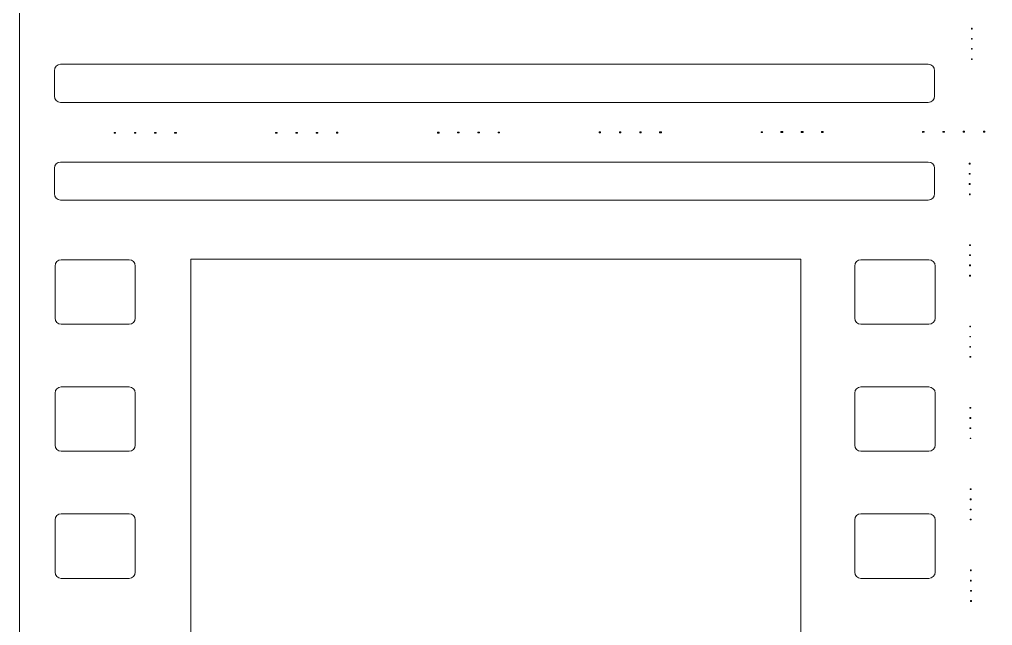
# Model space of a CAD drawing. Header units: centimetres. Extents: x -7.3 to 7.2, y -9.5 to 9.5.
# Drawn here: x -7.291 to -4.552, y -0.059 to 1.647 of the extents above; entities that cross this region are included whole.
import ezdxf

# ---------------------------------------------------------------- set-up
doc = ezdxf.new("R2010")
doc.units = ezdxf.units.CM
doc.header["$MEASUREMENT"] = 0
doc.layers.add('Layer 1', color=7, linetype='Continuous')

msp = doc.modelspace()

# ---------------------------------------------------------------- linework, layer by layer
at = {"layer": 'Layer 1', "lineweight": 9}
for points, knots in [([(-4.46691, 9.52087), (-4.46691, 9.52087), (-4.57605, 9.34393), (-4.57605, 9.34393), (-4.57605, 9.34393), (-4.57605, 9.34393), (-4.61905, 9.34393), (-4.61905, 9.34393), (-4.61905, 9.34393), (-4.61905, 9.34393), (-7.29051, 9.34393), (-7.29051, 9.34393), (-7.29051, 9.34393), (-7.29051, 9.34393), (-7.29051, -9.34393), (-7.29051, -9.34393), (-7.29051, -9.34393), (-7.29051, -9.34393), (-4.61905, -9.34393), (-4.61905, -9.34393), (-4.61905, -9.34393), (-4.61905, -9.34393), (-4.57605, -9.34393), (-4.57605, -9.34393), (-4.57605, -9.34393), (-4.57605, -9.34393), (-4.46691, -9.52004), (-4.46691, -9.52004), (-4.46691, -9.52004), (-4.46691, -9.52004), (-2.11956, -9.52004), (-2.11956, -9.52004), (-2.11956, -9.52004), (-2.11956, -9.52004), (-2.02778, -9.34393), (-2.02778, -9.34393), (-2.02778, -9.34393), (-2.02778, -9.34393), (-1.95172, -9.34393), (-1.95172, -9.34393), (-1.95172, -9.34393), (-1.95172, -9.34393), (-1.95172, -9.28026), (-1.95172, -9.28026), (-1.95172, -9.28026), (-1.95172, -9.28026), (-1.79214, -9.19675), (-1.79214, -9.19675), (-1.79214, -9.19675), (-1.79214, -9.19675), (-1.79214, -6.8494), (-1.79214, -6.8494), (-1.79214, -6.8494), (-1.79214, -6.8494), (-1.95172, -6.75101), (-1.95172, -6.75101), (-1.95172, -6.75101), (-1.95172, -6.75101), (-1.94841, -6.5997), (-1.94841, -6.5997), (-1.94841, -6.5997), (-1.94841, -6.5997), (-1.78883, -6.50131), (-1.78883, -6.50131), (-1.78883, -6.50131), (-1.78883, -6.50131), (-1.78883, -4.15396), (-1.78883, -4.15396), (-1.78883, -4.15396), (-1.78883, -4.15396), (-1.94841, -4.0721), (-1.94841, -4.0721), (-1.94841, -4.0721), (-1.94841, -4.0721), (-1.94841, -3.92989), (-1.94841, -3.92989), (-1.94841, -3.92989), (-1.94841, -3.92989), (-1.78883, -3.83232), (-1.78883, -3.83232), (-1.78883, -3.83232), (-1.78883, -3.83232), (-1.78883, -1.48497), (-1.78883, -1.48497), (-1.78883, -1.48497), (-1.78883, -1.48497), (-1.94841, -1.40229), (-1.94841, -1.40229), (-1.94841, -1.40229), (-1.94841, -1.40229), (-1.94841, -1.26008), (-1.94841, -1.26008), (-1.94841, -1.26008), (-1.94841, -1.26008), (-1.78883, -1.16169), (-1.78883, -1.16169), (-1.78883, -1.16169), (-1.78883, -1.16169), (-1.78883, 1.18484), (-1.78883, 1.18484), (-1.78883, 1.18484), (-1.78883, 1.18484), (-1.94841, 1.26752), (-1.94841, 1.26752), (-1.94841, 1.26752), (-1.94841, 1.26752), (-1.94841, 1.40891), (-1.94841, 1.40891), (-1.94841, 1.40891), (-1.94841, 1.40891), (-1.78883, 1.50647), (-1.78883, 1.50647), (-1.78883, 1.50647), (-1.78883, 1.50647), (-1.78883, 3.85382), (-1.78883, 3.85382), (-1.78883, 3.85382), (-1.78883, 3.85382), (-1.94841, 3.9365), (-1.94841, 3.9365), (-1.94841, 3.9365), (-1.94841, 3.9365), (-1.94841, 4.07872), (-1.94841, 4.07872), (-1.94841, 4.07872), (-1.94841, 4.07872), (-1.78883, 4.17711), (-1.78883, 4.17711), (-1.78883, 4.17711), (-1.78883, 4.17711), (-1.78883, 6.52363), (-1.78883, 6.52363), (-1.78883, 6.52363), (-1.78883, 6.52363), (-1.94841, 6.60632), (-1.94841, 6.60632), (-1.94841, 6.60632), (-1.94841, 6.60632), (-1.95172, 6.75184), (-1.95172, 6.75184), (-1.95172, 6.75184), (-1.95172, 6.75184), (-1.79214, 6.85023), (-1.79214, 6.85023), (-1.79214, 6.85023), (-1.79214, 6.85023), (-1.79214, 9.19758), (-1.79214, 9.19758), (-1.79214, 9.19758), (-1.79214, 9.19758), (-1.95172, 9.28026), (-1.95172, 9.28026), (-1.95172, 9.28026), (-1.95172, 9.28026), (-1.95172, 9.34393), (-1.95172, 9.34393), (-1.95172, 9.34393), (-1.95172, 9.34393), (-2.02778, 9.34393), (-2.02778, 9.34393), (-2.02778, 9.34393), (-2.02778, 9.34393), (-2.11956, 9.52087), (-2.11956, 9.52087), (-2.11956, 9.52087), (-2.11956, 9.52087), (-4.46691, 9.52087), (-4.46691, 9.52087)], [0, 0, 0, 0, 0.0232558, 0.0232558, 0.0232558, 0.0232558, 0.0465116, 0.0465116, 0.0465116, 0.0465116, 0.0697674, 0.0697674, 0.0697674, 0.0697674, 0.0930233, 0.0930233, 0.0930233, 0.0930233, 0.1162791, 0.1162791, 0.1162791, 0.1162791, 0.1395349, 0.1395349, 0.1395349, 0.1395349, 0.1627907, 0.1627907, 0.1627907, 0.1627907, 0.1860465, 0.1860465, 0.1860465, 0.1860465, 0.2093023, 0.2093023, 0.2093023, 0.2093023, 0.2325581, 0.2325581, 0.2325581, 0.2325581, 0.255814, 0.255814, 0.255814, 0.255814, 0.2790698, 0.2790698, 0.2790698, 0.2790698, 0.3023256, 0.3023256, 0.3023256, 0.3023256, 0.3255814, 0.3255814, 0.3255814, 0.3255814, 0.3488372, 0.3488372, 0.3488372, 0.3488372, 0.372093, 0.372093, 0.372093, 0.372093, 0.3953488, 0.3953488, 0.3953488, 0.3953488, 0.4186047, 0.4186047, 0.4186047, 0.4186047, 0.4418605, 0.4418605, 0.4418605, 0.4418605, 0.4651163, 0.4651163, 0.4651163, 0.4651163, 0.4883721, 0.4883721, 0.4883721, 0.4883721, 0.5116279, 0.5116279, 0.5116279, 0.5116279, 0.5348837, 0.5348837, 0.5348837, 0.5348837, 0.5581395, 0.5581395, 0.5581395, 0.5581395, 0.5813953, 0.5813953, 0.5813953, 0.5813953, 0.6046512, 0.6046512, 0.6046512, 0.6046512, 0.627907, 0.627907, 0.627907, 0.627907, 0.6511628, 0.6511628, 0.6511628, 0.6511628, 0.6744186, 0.6744186, 0.6744186, 0.6744186, 0.6976744, 0.6976744, 0.6976744, 0.6976744, 0.7209302, 0.7209302, 0.7209302, 0.7209302, 0.744186, 0.744186, 0.744186, 0.744186, 0.7674419, 0.7674419, 0.7674419, 0.7674419, 0.7906977, 0.7906977, 0.7906977, 0.7906977, 0.8139535, 0.8139535, 0.8139535, 0.8139535, 0.8372093, 0.8372093, 0.8372093, 0.8372093, 0.8604651, 0.8604651, 0.8604651, 0.8604651, 0.8837209, 0.8837209, 0.8837209, 0.8837209, 0.9069767, 0.9069767, 0.9069767, 0.9069767, 0.9302326, 0.9302326, 0.9302326, 0.9302326, 0.9534884, 0.9534884, 0.9534884, 0.9534884, 1, 1, 1, 1]), ([(-4.6116, 1.62223), (-4.6116, 1.62223), (-4.60912, 1.62223), (-4.60912, 1.62223), (-4.60912, 1.62223), (-4.60912, 1.62223), (-4.60912, 1.61975), (-4.60912, 1.61975), (-4.60912, 1.61975), (-4.60912, 1.61975), (-4.6116, 1.61975), (-4.6116, 1.61975), (-4.6116, 1.61975), (-4.6116, 1.61975), (-4.6116, 1.62223), (-4.6116, 1.62223)], [0, 0, 0, 0, 0.2, 0.2, 0.2, 0.2, 0.4, 0.4, 0.4, 0.4, 0.6, 0.6, 0.6, 0.6, 1, 1, 1, 1]), ([(-4.6116, 1.59329), (-4.6116, 1.59329), (-4.60912, 1.59329), (-4.60912, 1.59329), (-4.60912, 1.59329), (-4.60912, 1.59329), (-4.60912, 1.59163), (-4.60912, 1.59163), (-4.60912, 1.59163), (-4.60912, 1.59163), (-4.6116, 1.59163), (-4.6116, 1.59163), (-4.6116, 1.59163), (-4.6116, 1.59163), (-4.6116, 1.59329), (-4.6116, 1.59329)], [0, 0, 0, 0, 0.2, 0.2, 0.2, 0.2, 0.4, 0.4, 0.4, 0.4, 0.6, 0.6, 0.6, 0.6, 1, 1, 1, 1]), ([(-4.6116, 1.56518), (-4.6116, 1.56518), (-4.60912, 1.56518), (-4.60912, 1.56518), (-4.60912, 1.56518), (-4.60912, 1.56518), (-4.60912, 1.5627), (-4.60912, 1.5627), (-4.60912, 1.5627), (-4.60912, 1.5627), (-4.6116, 1.5627), (-4.6116, 1.5627), (-4.6116, 1.5627), (-4.6116, 1.5627), (-4.6116, 1.56518), (-4.6116, 1.56518)], [0, 0, 0, 0, 0.2, 0.2, 0.2, 0.2, 0.4, 0.4, 0.4, 0.4, 0.6, 0.6, 0.6, 0.6, 1, 1, 1, 1]), ([(-4.6116, 1.53624), (-4.6116, 1.53624), (-4.60912, 1.53624), (-4.60912, 1.53624), (-4.60912, 1.53624), (-4.60912, 1.53624), (-4.60912, 1.53376), (-4.60912, 1.53376), (-4.60912, 1.53376), (-4.60912, 1.53376), (-4.6116, 1.53376), (-4.6116, 1.53376), (-4.6116, 1.53376), (-4.6116, 1.53376), (-4.6116, 1.53624), (-4.6116, 1.53624)], [0, 0, 0, 0, 0.2, 0.2, 0.2, 0.2, 0.4, 0.4, 0.4, 0.4, 0.6, 0.6, 0.6, 0.6, 1, 1, 1, 1]), ([(-7.17476, 1.52053), (-7.17476, 1.52053), (-4.73315, 1.52053), (-4.73315, 1.52053), (-4.73315, 1.52053), (-4.7233, 1.52053), (-4.71496, 1.51219), (-4.71496, 1.50234), (-4.71496, 1.50234), (-4.71496, 1.50234), (-4.71496, 1.43123), (-4.71496, 1.43123), (-4.71496, 1.43123), (-4.71496, 1.42138), (-4.7233, 1.41304), (-4.73315, 1.41304), (-4.73315, 1.41304), (-4.73315, 1.41304), (-7.17476, 1.41304), (-7.17476, 1.41304), (-7.17476, 1.41304), (-7.18461, 1.41304), (-7.19212, 1.42138), (-7.19212, 1.43123), (-7.19212, 1.43123), (-7.19212, 1.43123), (-7.19212, 1.50234), (-7.19212, 1.50234), (-7.19212, 1.50234), (-7.19212, 1.51219), (-7.18461, 1.52053), (-7.17476, 1.52053)], [0, 0, 0, 0, 0.1111111, 0.1111111, 0.1111111, 0.1111111, 0.2222222, 0.2222222, 0.2222222, 0.2222222, 0.3333333, 0.3333333, 0.3333333, 0.3333333, 0.4444444, 0.4444444, 0.4444444, 0.4444444, 0.5555556, 0.5555556, 0.5555556, 0.5555556, 0.6666667, 0.6666667, 0.6666667, 0.6666667, 0.7777778, 0.7777778, 0.7777778, 0.7777778, 1, 1, 1, 1]), ([(-7.02427, 1.3287), (-7.02427, 1.3287), (-7.02014, 1.3287), (-7.02014, 1.3287), (-7.02014, 1.3287), (-7.02014, 1.3287), (-7.02014, 1.32622), (-7.02014, 1.32622), (-7.02014, 1.32622), (-7.02014, 1.32622), (-7.02427, 1.32622), (-7.02427, 1.32622), (-7.02427, 1.32622), (-7.02427, 1.32622), (-7.02427, 1.3287), (-7.02427, 1.3287)], [0, 0, 0, 0, 0.2, 0.2, 0.2, 0.2, 0.4, 0.4, 0.4, 0.4, 0.6, 0.6, 0.6, 0.6, 1, 1, 1, 1]), ([(-6.96722, 1.3287), (-6.96722, 1.3287), (-6.96309, 1.3287), (-6.96309, 1.3287), (-6.96309, 1.3287), (-6.96309, 1.3287), (-6.96309, 1.32622), (-6.96309, 1.32622), (-6.96309, 1.32622), (-6.96309, 1.32622), (-6.96722, 1.32622), (-6.96722, 1.32622), (-6.96722, 1.32622), (-6.96722, 1.32622), (-6.96722, 1.3287), (-6.96722, 1.3287)], [0, 0, 0, 0, 0.2, 0.2, 0.2, 0.2, 0.4, 0.4, 0.4, 0.4, 0.6, 0.6, 0.6, 0.6, 1, 1, 1, 1]), ([(-6.91017, 1.3287), (-6.91017, 1.3287), (-6.90604, 1.3287), (-6.90604, 1.3287), (-6.90604, 1.3287), (-6.90604, 1.3287), (-6.90604, 1.32622), (-6.90604, 1.32622), (-6.90604, 1.32622), (-6.90604, 1.32622), (-6.91017, 1.32622), (-6.91017, 1.32622), (-6.91017, 1.32622), (-6.91017, 1.32622), (-6.91017, 1.3287), (-6.91017, 1.3287)], [0, 0, 0, 0, 0.2, 0.2, 0.2, 0.2, 0.4, 0.4, 0.4, 0.4, 0.6, 0.6, 0.6, 0.6, 1, 1, 1, 1]), ([(-6.85395, 1.3287), (-6.85395, 1.3287), (-6.84899, 1.3287), (-6.84899, 1.3287), (-6.84899, 1.3287), (-6.84899, 1.3287), (-6.84899, 1.32622), (-6.84899, 1.32622), (-6.84899, 1.32622), (-6.84899, 1.32622), (-6.85395, 1.32622), (-6.85395, 1.32622), (-6.85395, 1.32622), (-6.85395, 1.32622), (-6.85395, 1.3287), (-6.85395, 1.3287)], [0, 0, 0, 0, 0.2, 0.2, 0.2, 0.2, 0.4, 0.4, 0.4, 0.4, 0.6, 0.6, 0.6, 0.6, 1, 1, 1, 1]), ([(-6.56952, 1.3287), (-6.56952, 1.3287), (-6.56539, 1.3287), (-6.56539, 1.3287), (-6.56539, 1.3287), (-6.56539, 1.3287), (-6.56539, 1.32705), (-6.56539, 1.32705), (-6.56539, 1.32705), (-6.56539, 1.32705), (-6.56952, 1.32705), (-6.56952, 1.32705), (-6.56952, 1.32705), (-6.56952, 1.32705), (-6.56952, 1.3287), (-6.56952, 1.3287)], [0, 0, 0, 0, 0.2, 0.2, 0.2, 0.2, 0.4, 0.4, 0.4, 0.4, 0.6, 0.6, 0.6, 0.6, 1, 1, 1, 1]), ([(-6.51247, 1.3287), (-6.51247, 1.3287), (-6.50834, 1.3287), (-6.50834, 1.3287), (-6.50834, 1.3287), (-6.50834, 1.3287), (-6.50834, 1.32705), (-6.50834, 1.32705), (-6.50834, 1.32705), (-6.50834, 1.32705), (-6.51247, 1.32705), (-6.51247, 1.32705), (-6.51247, 1.32705), (-6.51247, 1.32705), (-6.51247, 1.3287), (-6.51247, 1.3287)], [0, 0, 0, 0, 0.2, 0.2, 0.2, 0.2, 0.4, 0.4, 0.4, 0.4, 0.6, 0.6, 0.6, 0.6, 1, 1, 1, 1]), ([(-6.45542, 1.3287), (-6.45542, 1.3287), (-6.45129, 1.3287), (-6.45129, 1.3287), (-6.45129, 1.3287), (-6.45129, 1.3287), (-6.45129, 1.32705), (-6.45129, 1.32705), (-6.45129, 1.32705), (-6.45129, 1.32705), (-6.45542, 1.32705), (-6.45542, 1.32705), (-6.45542, 1.32705), (-6.45542, 1.32705), (-6.45542, 1.3287), (-6.45542, 1.3287)], [0, 0, 0, 0, 0.2, 0.2, 0.2, 0.2, 0.4, 0.4, 0.4, 0.4, 0.6, 0.6, 0.6, 0.6, 1, 1, 1, 1]), ([(-6.39837, 1.32953), (-6.39837, 1.32953), (-6.39424, 1.32953), (-6.39424, 1.32953), (-6.39424, 1.32953), (-6.39424, 1.32953), (-6.39424, 1.32705), (-6.39424, 1.32705), (-6.39424, 1.32705), (-6.39424, 1.32705), (-6.39837, 1.32705), (-6.39837, 1.32705), (-6.39837, 1.32705), (-6.39837, 1.32705), (-6.39837, 1.32953), (-6.39837, 1.32953)], [0, 0, 0, 0, 0.2, 0.2, 0.2, 0.2, 0.4, 0.4, 0.4, 0.4, 0.6, 0.6, 0.6, 0.6, 1, 1, 1, 1]), ([(-6.11394, 1.32953), (-6.11394, 1.32953), (-6.10981, 1.32953), (-6.10981, 1.32953), (-6.10981, 1.32953), (-6.10981, 1.32953), (-6.10981, 1.32705), (-6.10981, 1.32705), (-6.10981, 1.32705), (-6.10981, 1.32705), (-6.11394, 1.32705), (-6.11394, 1.32705), (-6.11394, 1.32705), (-6.11394, 1.32705), (-6.11394, 1.32953), (-6.11394, 1.32953)], [0, 0, 0, 0, 0.2, 0.2, 0.2, 0.2, 0.4, 0.4, 0.4, 0.4, 0.6, 0.6, 0.6, 0.6, 1, 1, 1, 1]), ([(-6.05772, 1.32953), (-6.05772, 1.32953), (-6.05276, 1.32953), (-6.05276, 1.32953), (-6.05276, 1.32953), (-6.05276, 1.32953), (-6.05276, 1.32788), (-6.05276, 1.32788), (-6.05276, 1.32788), (-6.05276, 1.32788), (-6.05772, 1.32788), (-6.05772, 1.32788), (-6.05772, 1.32788), (-6.05772, 1.32788), (-6.05772, 1.32953), (-6.05772, 1.32953)], [0, 0, 0, 0, 0.2, 0.2, 0.2, 0.2, 0.4, 0.4, 0.4, 0.4, 0.6, 0.6, 0.6, 0.6, 1, 1, 1, 1]), ([(-6.00067, 1.32953), (-6.00067, 1.32953), (-5.99571, 1.32953), (-5.99571, 1.32953), (-5.99571, 1.32953), (-5.99571, 1.32953), (-5.99571, 1.32788), (-5.99571, 1.32788), (-5.99571, 1.32788), (-5.99571, 1.32788), (-6.00067, 1.32788), (-6.00067, 1.32788), (-6.00067, 1.32788), (-6.00067, 1.32788), (-6.00067, 1.32953), (-6.00067, 1.32953)], [0, 0, 0, 0, 0.2, 0.2, 0.2, 0.2, 0.4, 0.4, 0.4, 0.4, 0.6, 0.6, 0.6, 0.6, 1, 1, 1, 1]), ([(-5.94362, 1.32953), (-5.94362, 1.32953), (-5.93948, 1.32953), (-5.93948, 1.32953), (-5.93948, 1.32953), (-5.93948, 1.32953), (-5.93948, 1.32788), (-5.93948, 1.32788), (-5.93948, 1.32788), (-5.93948, 1.32788), (-5.94362, 1.32788), (-5.94362, 1.32788), (-5.94362, 1.32788), (-5.94362, 1.32788), (-5.94362, 1.32953), (-5.94362, 1.32953)], [0, 0, 0, 0, 0.2, 0.2, 0.2, 0.2, 0.4, 0.4, 0.4, 0.4, 0.6, 0.6, 0.6, 0.6, 1, 1, 1, 1]), ([(-5.65919, 1.33036), (-5.65919, 1.33036), (-5.65506, 1.33036), (-5.65506, 1.33036), (-5.65506, 1.33036), (-5.65506, 1.33036), (-5.65506, 1.32788), (-5.65506, 1.32788), (-5.65506, 1.32788), (-5.65506, 1.32788), (-5.65919, 1.32788), (-5.65919, 1.32788), (-5.65919, 1.32788), (-5.65919, 1.32788), (-5.65919, 1.33036), (-5.65919, 1.33036)], [0, 0, 0, 0, 0.2, 0.2, 0.2, 0.2, 0.4, 0.4, 0.4, 0.4, 0.6, 0.6, 0.6, 0.6, 1, 1, 1, 1]), ([(-5.60214, 1.33036), (-5.60214, 1.33036), (-5.598, 1.33036), (-5.598, 1.33036), (-5.598, 1.33036), (-5.598, 1.33036), (-5.598, 1.32788), (-5.598, 1.32788), (-5.598, 1.32788), (-5.598, 1.32788), (-5.60214, 1.32788), (-5.60214, 1.32788), (-5.60214, 1.32788), (-5.60214, 1.32788), (-5.60214, 1.33036), (-5.60214, 1.33036)], [0, 0, 0, 0, 0.2, 0.2, 0.2, 0.2, 0.4, 0.4, 0.4, 0.4, 0.6, 0.6, 0.6, 0.6, 1, 1, 1, 1]), ([(-5.54509, 1.33036), (-5.54509, 1.33036), (-5.54095, 1.33036), (-5.54095, 1.33036), (-5.54095, 1.33036), (-5.54095, 1.33036), (-5.54095, 1.32788), (-5.54095, 1.32788), (-5.54095, 1.32788), (-5.54095, 1.32788), (-5.54509, 1.32788), (-5.54509, 1.32788), (-5.54509, 1.32788), (-5.54509, 1.32788), (-5.54509, 1.33036), (-5.54509, 1.33036)], [0, 0, 0, 0, 0.2, 0.2, 0.2, 0.2, 0.4, 0.4, 0.4, 0.4, 0.6, 0.6, 0.6, 0.6, 1, 1, 1, 1]), ([(-5.48886, 1.33036), (-5.48886, 1.33036), (-5.4839, 1.33036), (-5.4839, 1.33036), (-5.4839, 1.33036), (-5.4839, 1.33036), (-5.4839, 1.32788), (-5.4839, 1.32788), (-5.4839, 1.32788), (-5.4839, 1.32788), (-5.48886, 1.32788), (-5.48886, 1.32788), (-5.48886, 1.32788), (-5.48886, 1.32788), (-5.48886, 1.33036), (-5.48886, 1.33036)], [0, 0, 0, 0, 0.2, 0.2, 0.2, 0.2, 0.4, 0.4, 0.4, 0.4, 0.6, 0.6, 0.6, 0.6, 1, 1, 1, 1]), ([(-5.20361, 1.33036), (-5.20361, 1.33036), (-5.19948, 1.33036), (-5.19948, 1.33036), (-5.19948, 1.33036), (-5.19948, 1.33036), (-5.19948, 1.3287), (-5.19948, 1.3287), (-5.19948, 1.3287), (-5.19948, 1.3287), (-5.20361, 1.3287), (-5.20361, 1.3287), (-5.20361, 1.3287), (-5.20361, 1.3287), (-5.20361, 1.33036), (-5.20361, 1.33036)], [0, 0, 0, 0, 0.2, 0.2, 0.2, 0.2, 0.4, 0.4, 0.4, 0.4, 0.6, 0.6, 0.6, 0.6, 1, 1, 1, 1]), ([(-5.14739, 1.33118), (-5.14739, 1.33118), (-5.14243, 1.33118), (-5.14243, 1.33118), (-5.14243, 1.33118), (-5.14243, 1.33118), (-5.14243, 1.3287), (-5.14243, 1.3287), (-5.14243, 1.3287), (-5.14243, 1.3287), (-5.14739, 1.3287), (-5.14739, 1.3287), (-5.14739, 1.3287), (-5.14739, 1.3287), (-5.14739, 1.33118), (-5.14739, 1.33118)], [0, 0, 0, 0, 0.2, 0.2, 0.2, 0.2, 0.4, 0.4, 0.4, 0.4, 0.6, 0.6, 0.6, 0.6, 1, 1, 1, 1]), ([(-5.09034, 1.33118), (-5.09034, 1.33118), (-5.08537, 1.33118), (-5.08537, 1.33118), (-5.08537, 1.33118), (-5.08537, 1.33118), (-5.08537, 1.3287), (-5.08537, 1.3287), (-5.08537, 1.3287), (-5.08537, 1.3287), (-5.09034, 1.3287), (-5.09034, 1.3287), (-5.09034, 1.3287), (-5.09034, 1.3287), (-5.09034, 1.33118), (-5.09034, 1.33118)], [0, 0, 0, 0, 0.2, 0.2, 0.2, 0.2, 0.4, 0.4, 0.4, 0.4, 0.6, 0.6, 0.6, 0.6, 1, 1, 1, 1]), ([(-5.03328, 1.33118), (-5.03328, 1.33118), (-5.02915, 1.33118), (-5.02915, 1.33118), (-5.02915, 1.33118), (-5.02915, 1.33118), (-5.02915, 1.3287), (-5.02915, 1.3287), (-5.02915, 1.3287), (-5.02915, 1.3287), (-5.03328, 1.3287), (-5.03328, 1.3287), (-5.03328, 1.3287), (-5.03328, 1.3287), (-5.03328, 1.33118), (-5.03328, 1.33118)], [0, 0, 0, 0, 0.2, 0.2, 0.2, 0.2, 0.4, 0.4, 0.4, 0.4, 0.6, 0.6, 0.6, 0.6, 1, 1, 1, 1]), ([(-4.74886, 1.33118), (-4.74886, 1.33118), (-4.74472, 1.33118), (-4.74472, 1.33118), (-4.74472, 1.33118), (-4.74472, 1.33118), (-4.74472, 1.32953), (-4.74472, 1.32953), (-4.74472, 1.32953), (-4.74472, 1.32953), (-4.74886, 1.3287), (-4.74886, 1.3287), (-4.74886, 1.3287), (-4.74886, 1.3287), (-4.74886, 1.33118), (-4.74886, 1.33118)], [0, 0, 0, 0, 0.2, 0.2, 0.2, 0.2, 0.4, 0.4, 0.4, 0.4, 0.6, 0.6, 0.6, 0.6, 1, 1, 1, 1]), ([(-4.69181, 1.33118), (-4.69181, 1.33118), (-4.68767, 1.33118), (-4.68767, 1.33118), (-4.68767, 1.33118), (-4.68767, 1.33118), (-4.68767, 1.32953), (-4.68767, 1.32953), (-4.68767, 1.32953), (-4.68767, 1.32953), (-4.69181, 1.32953), (-4.69181, 1.32953), (-4.69181, 1.32953), (-4.69181, 1.32953), (-4.69181, 1.33118), (-4.69181, 1.33118)], [0, 0, 0, 0, 0.2, 0.2, 0.2, 0.2, 0.4, 0.4, 0.4, 0.4, 0.6, 0.6, 0.6, 0.6, 1, 1, 1, 1]), ([(-4.63476, 1.33201), (-4.63476, 1.33201), (-4.63062, 1.33201), (-4.63062, 1.33201), (-4.63062, 1.33201), (-4.63062, 1.33201), (-4.63062, 1.32953), (-4.63062, 1.32953), (-4.63062, 1.32953), (-4.63062, 1.32953), (-4.63476, 1.32953), (-4.63476, 1.32953), (-4.63476, 1.32953), (-4.63476, 1.32953), (-4.63476, 1.33201), (-4.63476, 1.33201)], [0, 0, 0, 0, 0.2, 0.2, 0.2, 0.2, 0.4, 0.4, 0.4, 0.4, 0.6, 0.6, 0.6, 0.6, 1, 1, 1, 1]), ([(-4.57771, 1.33201), (-4.57771, 1.33201), (-4.57357, 1.33201), (-4.57357, 1.33201), (-4.57357, 1.33201), (-4.57357, 1.33201), (-4.57357, 1.32953), (-4.57357, 1.32953), (-4.57357, 1.32953), (-4.57357, 1.32953), (-4.57771, 1.32953), (-4.57771, 1.32953), (-4.57771, 1.32953), (-4.57771, 1.32953), (-4.57771, 1.33201), (-4.57771, 1.33201)], [0, 0, 0, 0, 0.2, 0.2, 0.2, 0.2, 0.4, 0.4, 0.4, 0.4, 0.6, 0.6, 0.6, 0.6, 1, 1, 1, 1]), ([(-7.17476, 1.2452), (-7.17476, 1.2452), (-4.73315, 1.2452), (-4.73315, 1.2452), (-4.73315, 1.2452), (-4.7233, 1.2452), (-4.71496, 1.23768), (-4.71496, 1.22783), (-4.71496, 1.22783), (-4.71496, 1.22783), (-4.71496, 1.15673), (-4.71496, 1.15673), (-4.71496, 1.15673), (-4.71496, 1.14687), (-4.7233, 1.13854), (-4.73315, 1.13854), (-4.73315, 1.13854), (-4.73315, 1.13854), (-7.17476, 1.13854), (-7.17476, 1.13854), (-7.17476, 1.13854), (-7.18461, 1.13854), (-7.19212, 1.14687), (-7.19212, 1.15673), (-7.19212, 1.15673), (-7.19212, 1.15673), (-7.19212, 1.22783), (-7.19212, 1.22783), (-7.19212, 1.22783), (-7.19212, 1.23768), (-7.18461, 1.2452), (-7.17476, 1.2452)], [0, 0, 0, 0, 0.1111111, 0.1111111, 0.1111111, 0.1111111, 0.2222222, 0.2222222, 0.2222222, 0.2222222, 0.3333333, 0.3333333, 0.3333333, 0.3333333, 0.4444444, 0.4444444, 0.4444444, 0.4444444, 0.5555556, 0.5555556, 0.5555556, 0.5555556, 0.6666667, 0.6666667, 0.6666667, 0.6666667, 0.7777778, 0.7777778, 0.7777778, 0.7777778, 1, 1, 1, 1]), ([(-4.61739, 1.24189), (-4.61739, 1.24189), (-4.61491, 1.24189), (-4.61491, 1.24189), (-4.61491, 1.24189), (-4.61491, 1.24189), (-4.61491, 1.23941), (-4.61491, 1.23941), (-4.61491, 1.23941), (-4.61491, 1.23941), (-4.61739, 1.23941), (-4.61739, 1.23941), (-4.61739, 1.23941), (-4.61739, 1.23941), (-4.61739, 1.24189), (-4.61739, 1.24189)], [0, 0, 0, 0, 0.2, 0.2, 0.2, 0.2, 0.4, 0.4, 0.4, 0.4, 0.6, 0.6, 0.6, 0.6, 1, 1, 1, 1]), ([(-4.61739, 1.21295), (-4.61739, 1.21295), (-4.61491, 1.21295), (-4.61491, 1.21295), (-4.61491, 1.21295), (-4.61491, 1.21295), (-4.61491, 1.2113), (-4.61491, 1.2113), (-4.61491, 1.2113), (-4.61491, 1.2113), (-4.61739, 1.2113), (-4.61739, 1.2113), (-4.61739, 1.2113), (-4.61739, 1.2113), (-4.61739, 1.21295), (-4.61739, 1.21295)], [0, 0, 0, 0, 0.2, 0.2, 0.2, 0.2, 0.4, 0.4, 0.4, 0.4, 0.6, 0.6, 0.6, 0.6, 1, 1, 1, 1]), ([(-4.61739, 1.18484), (-4.61739, 1.18484), (-4.61491, 1.18484), (-4.61491, 1.18484), (-4.61491, 1.18484), (-4.61491, 1.18484), (-4.61491, 1.18236), (-4.61491, 1.18236), (-4.61491, 1.18236), (-4.61491, 1.18236), (-4.61739, 1.18236), (-4.61739, 1.18236), (-4.61739, 1.18236), (-4.61739, 1.18236), (-4.61739, 1.18484), (-4.61739, 1.18484)], [0, 0, 0, 0, 0.2, 0.2, 0.2, 0.2, 0.4, 0.4, 0.4, 0.4, 0.6, 0.6, 0.6, 0.6, 1, 1, 1, 1]), ([(-4.61657, 1.1559), (-4.61657, 1.1559), (-4.61491, 1.1559), (-4.61491, 1.1559), (-4.61491, 1.1559), (-4.61491, 1.1559), (-4.61491, 1.15342), (-4.61491, 1.15342), (-4.61491, 1.15342), (-4.61491, 1.15342), (-4.61657, 1.15342), (-4.61657, 1.15342), (-4.61657, 1.15342), (-4.61657, 1.15342), (-4.61657, 1.1559), (-4.61657, 1.1559)], [0, 0, 0, 0, 0.2, 0.2, 0.2, 0.2, 0.4, 0.4, 0.4, 0.4, 0.6, 0.6, 0.6, 0.6, 1, 1, 1, 1]), ([(-4.61657, 1.01286), (-4.61657, 1.01286), (-4.61409, 1.01286), (-4.61409, 1.01286), (-4.61409, 1.01286), (-4.61409, 1.01286), (-4.61409, 1.01038), (-4.61409, 1.01038), (-4.61409, 1.01038), (-4.61409, 1.01038), (-4.61657, 1.01038), (-4.61657, 1.01038), (-4.61657, 1.01038), (-4.61657, 1.01038), (-4.61657, 1.01286), (-4.61657, 1.01286)], [0, 0, 0, 0, 0.2, 0.2, 0.2, 0.2, 0.4, 0.4, 0.4, 0.4, 0.6, 0.6, 0.6, 0.6, 1, 1, 1, 1]), ([(-7.1731, 0.97069), (-7.1731, 0.97069), (-6.98211, 0.97069), (-6.98211, 0.97069), (-6.98211, 0.97069), (-6.97225, 0.97069), (-6.96474, 0.96235), (-6.96474, 0.9525), (-6.96474, 0.9525), (-6.96474, 0.9525), (-6.96474, 0.80615), (-6.96474, 0.80615), (-6.96474, 0.80615), (-6.96474, 0.7963), (-6.97225, 0.78879), (-6.98211, 0.78879), (-6.98211, 0.78879), (-6.98211, 0.78879), (-7.1731, 0.78879), (-7.1731, 0.78879), (-7.1731, 0.78879), (-7.18295, 0.78879), (-7.19047, 0.7963), (-7.19047, 0.80615), (-7.19047, 0.80615), (-7.19047, 0.80615), (-7.19047, 0.9525), (-7.19047, 0.9525), (-7.19047, 0.9525), (-7.19047, 0.96235), (-7.18295, 0.97069), (-7.1731, 0.97069)], [0, 0, 0, 0, 0.1111111, 0.1111111, 0.1111111, 0.1111111, 0.2222222, 0.2222222, 0.2222222, 0.2222222, 0.3333333, 0.3333333, 0.3333333, 0.3333333, 0.4444444, 0.4444444, 0.4444444, 0.4444444, 0.5555556, 0.5555556, 0.5555556, 0.5555556, 0.6666667, 0.6666667, 0.6666667, 0.6666667, 0.7777778, 0.7777778, 0.7777778, 0.7777778, 1, 1, 1, 1]), ([(-6.80847, 0.97234), (-6.80847, 0.97234), (-5.09116, 0.97234), (-5.09116, 0.97234), (-5.09116, 0.97234), (-5.09116, 0.97234), (-5.09116, -0.99715), (-5.09116, -0.99715), (-5.09116, -0.99715), (-5.09116, -0.99715), (-6.80847, -0.99715), (-6.80847, -0.99715), (-6.80847, -0.99715), (-6.80847, -0.99715), (-6.80847, 0.97234), (-6.80847, 0.97234)], [0, 0, 0, 0, 0.2, 0.2, 0.2, 0.2, 0.4, 0.4, 0.4, 0.4, 0.6, 0.6, 0.6, 0.6, 1, 1, 1, 1]), ([(-4.92249, 0.97069), (-4.92249, 0.97069), (-4.73149, 0.97069), (-4.73149, 0.97069), (-4.73149, 0.97069), (-4.72164, 0.97069), (-4.7133, 0.96235), (-4.7133, 0.9525), (-4.7133, 0.9525), (-4.7133, 0.9525), (-4.7133, 0.80615), (-4.7133, 0.80615), (-4.7133, 0.80615), (-4.7133, 0.7963), (-4.72164, 0.78879), (-4.73149, 0.78879), (-4.73149, 0.78879), (-4.73149, 0.78879), (-4.92249, 0.78879), (-4.92249, 0.78879), (-4.92249, 0.78879), (-4.93234, 0.78879), (-4.93985, 0.7963), (-4.93985, 0.80615), (-4.93985, 0.80615), (-4.93985, 0.80615), (-4.93985, 0.9525), (-4.93985, 0.9525), (-4.93985, 0.9525), (-4.93985, 0.96235), (-4.93234, 0.97069), (-4.92249, 0.97069)], [0, 0, 0, 0, 0.1111111, 0.1111111, 0.1111111, 0.1111111, 0.2222222, 0.2222222, 0.2222222, 0.2222222, 0.3333333, 0.3333333, 0.3333333, 0.3333333, 0.4444444, 0.4444444, 0.4444444, 0.4444444, 0.5555556, 0.5555556, 0.5555556, 0.5555556, 0.6666667, 0.6666667, 0.6666667, 0.6666667, 0.7777778, 0.7777778, 0.7777778, 0.7777778, 1, 1, 1, 1]), ([(-4.61657, 0.98392), (-4.61657, 0.98392), (-4.61409, 0.98392), (-4.61409, 0.98392), (-4.61409, 0.98392), (-4.61409, 0.98392), (-4.61409, 0.98227), (-4.61409, 0.98227), (-4.61409, 0.98227), (-4.61409, 0.98227), (-4.61657, 0.98227), (-4.61657, 0.98227), (-4.61657, 0.98227), (-4.61657, 0.98227), (-4.61657, 0.98392), (-4.61657, 0.98392)], [0, 0, 0, 0, 0.2, 0.2, 0.2, 0.2, 0.4, 0.4, 0.4, 0.4, 0.6, 0.6, 0.6, 0.6, 1, 1, 1, 1]), ([(-4.61657, 0.95581), (-4.61657, 0.95581), (-4.61409, 0.95581), (-4.61409, 0.95581), (-4.61409, 0.95581), (-4.61409, 0.95581), (-4.61409, 0.95333), (-4.61409, 0.95333), (-4.61409, 0.95333), (-4.61409, 0.95333), (-4.61657, 0.95333), (-4.61657, 0.95333), (-4.61657, 0.95333), (-4.61657, 0.95333), (-4.61657, 0.95581), (-4.61657, 0.95581)], [0, 0, 0, 0, 0.2, 0.2, 0.2, 0.2, 0.4, 0.4, 0.4, 0.4, 0.6, 0.6, 0.6, 0.6, 1, 1, 1, 1]), ([(-4.61657, 0.92687), (-4.61657, 0.92687), (-4.61409, 0.92687), (-4.61409, 0.92687), (-4.61409, 0.92687), (-4.61409, 0.92687), (-4.61409, 0.92439), (-4.61409, 0.92439), (-4.61409, 0.92439), (-4.61409, 0.92439), (-4.61657, 0.92439), (-4.61657, 0.92439), (-4.61657, 0.92439), (-4.61657, 0.92439), (-4.61657, 0.92687), (-4.61657, 0.92687)], [0, 0, 0, 0, 0.2, 0.2, 0.2, 0.2, 0.4, 0.4, 0.4, 0.4, 0.6, 0.6, 0.6, 0.6, 1, 1, 1, 1]), ([(-4.61574, 0.78383), (-4.61574, 0.78383), (-4.61409, 0.78383), (-4.61409, 0.78383), (-4.61409, 0.78383), (-4.61409, 0.78383), (-4.61409, 0.78135), (-4.61409, 0.78135), (-4.61409, 0.78135), (-4.61409, 0.78135), (-4.61574, 0.78135), (-4.61574, 0.78135), (-4.61574, 0.78135), (-4.61574, 0.78135), (-4.61574, 0.78383), (-4.61574, 0.78383)], [0, 0, 0, 0, 0.2, 0.2, 0.2, 0.2, 0.4, 0.4, 0.4, 0.4, 0.6, 0.6, 0.6, 0.6, 1, 1, 1, 1]), ([(-4.61574, 0.75489), (-4.61574, 0.75489), (-4.61409, 0.75489), (-4.61409, 0.75489), (-4.61409, 0.75489), (-4.61409, 0.75489), (-4.61409, 0.75324), (-4.61409, 0.75324), (-4.61409, 0.75324), (-4.61409, 0.75324), (-4.61574, 0.75324), (-4.61574, 0.75324), (-4.61574, 0.75324), (-4.61574, 0.75324), (-4.61574, 0.75489), (-4.61574, 0.75489)], [0, 0, 0, 0, 0.2, 0.2, 0.2, 0.2, 0.4, 0.4, 0.4, 0.4, 0.6, 0.6, 0.6, 0.6, 1, 1, 1, 1]), ([(-4.61574, 0.72678), (-4.61574, 0.72678), (-4.61409, 0.72678), (-4.61409, 0.72678), (-4.61409, 0.72678), (-4.61409, 0.72678), (-4.61409, 0.7243), (-4.61409, 0.7243), (-4.61409, 0.7243), (-4.61409, 0.7243), (-4.61574, 0.7243), (-4.61574, 0.7243), (-4.61574, 0.7243), (-4.61574, 0.7243), (-4.61574, 0.72678), (-4.61574, 0.72678)], [0, 0, 0, 0, 0.2, 0.2, 0.2, 0.2, 0.4, 0.4, 0.4, 0.4, 0.6, 0.6, 0.6, 0.6, 1, 1, 1, 1]), ([(-4.61574, 0.69784), (-4.61574, 0.69784), (-4.61326, 0.69784), (-4.61326, 0.69784), (-4.61326, 0.69784), (-4.61326, 0.69784), (-4.61326, 0.69618), (-4.61326, 0.69618), (-4.61326, 0.69618), (-4.61326, 0.69618), (-4.61574, 0.69618), (-4.61574, 0.69618), (-4.61574, 0.69618), (-4.61574, 0.69618), (-4.61574, 0.69784), (-4.61574, 0.69784)], [0, 0, 0, 0, 0.2, 0.2, 0.2, 0.2, 0.4, 0.4, 0.4, 0.4, 0.6, 0.6, 0.6, 0.6, 1, 1, 1, 1]), ([(-7.1731, 0.61268), (-7.1731, 0.61268), (-6.98211, 0.61268), (-6.98211, 0.61268), (-6.98211, 0.61268), (-6.97225, 0.61268), (-6.96474, 0.60516), (-6.96474, 0.59531), (-6.96474, 0.59531), (-6.96474, 0.59531), (-6.96474, 0.44896), (-6.96474, 0.44896), (-6.96474, 0.44896), (-6.96474, 0.43911), (-6.97225, 0.4316), (-6.98211, 0.4316), (-6.98211, 0.4316), (-6.98211, 0.4316), (-7.1731, 0.4316), (-7.1731, 0.4316), (-7.1731, 0.4316), (-7.18295, 0.4316), (-7.19047, 0.43911), (-7.19047, 0.44896), (-7.19047, 0.44896), (-7.19047, 0.44896), (-7.19047, 0.59531), (-7.19047, 0.59531), (-7.19047, 0.59531), (-7.19047, 0.60516), (-7.18295, 0.61268), (-7.1731, 0.61268)], [0, 0, 0, 0, 0.1111111, 0.1111111, 0.1111111, 0.1111111, 0.2222222, 0.2222222, 0.2222222, 0.2222222, 0.3333333, 0.3333333, 0.3333333, 0.3333333, 0.4444444, 0.4444444, 0.4444444, 0.4444444, 0.5555556, 0.5555556, 0.5555556, 0.5555556, 0.6666667, 0.6666667, 0.6666667, 0.6666667, 0.7777778, 0.7777778, 0.7777778, 0.7777778, 1, 1, 1, 1]), ([(-4.92249, 0.61268), (-4.92249, 0.61268), (-4.73149, 0.61268), (-4.73149, 0.61268), (-4.73149, 0.61268), (-4.72164, 0.61268), (-4.7133, 0.60516), (-4.7133, 0.59531), (-4.7133, 0.59531), (-4.7133, 0.59531), (-4.7133, 0.44896), (-4.7133, 0.44896), (-4.7133, 0.44896), (-4.7133, 0.43911), (-4.72164, 0.4316), (-4.73149, 0.4316), (-4.73149, 0.4316), (-4.73149, 0.4316), (-4.92249, 0.4316), (-4.92249, 0.4316), (-4.92249, 0.4316), (-4.93234, 0.4316), (-4.93985, 0.43911), (-4.93985, 0.44896), (-4.93985, 0.44896), (-4.93985, 0.44896), (-4.93985, 0.59531), (-4.93985, 0.59531), (-4.93985, 0.59531), (-4.93985, 0.60516), (-4.93234, 0.61268), (-4.92249, 0.61268)], [0, 0, 0, 0, 0.1111111, 0.1111111, 0.1111111, 0.1111111, 0.2222222, 0.2222222, 0.2222222, 0.2222222, 0.3333333, 0.3333333, 0.3333333, 0.3333333, 0.4444444, 0.4444444, 0.4444444, 0.4444444, 0.5555556, 0.5555556, 0.5555556, 0.5555556, 0.6666667, 0.6666667, 0.6666667, 0.6666667, 0.7777778, 0.7777778, 0.7777778, 0.7777778, 1, 1, 1, 1]), ([(-4.61574, 0.5548), (-4.61574, 0.5548), (-4.61326, 0.5548), (-4.61326, 0.5548), (-4.61326, 0.5548), (-4.61326, 0.5548), (-4.61326, 0.55314), (-4.61326, 0.55314), (-4.61326, 0.55314), (-4.61326, 0.55314), (-4.61574, 0.55314), (-4.61574, 0.55314), (-4.61574, 0.55314), (-4.61574, 0.55314), (-4.61574, 0.5548), (-4.61574, 0.5548)], [0, 0, 0, 0, 0.2, 0.2, 0.2, 0.2, 0.4, 0.4, 0.4, 0.4, 0.6, 0.6, 0.6, 0.6, 1, 1, 1, 1]), ([(-4.61574, 0.52669), (-4.61574, 0.52669), (-4.61326, 0.52669), (-4.61326, 0.52669), (-4.61326, 0.52669), (-4.61326, 0.52669), (-4.61326, 0.52421), (-4.61326, 0.52421), (-4.61326, 0.52421), (-4.61326, 0.52421), (-4.61574, 0.52421), (-4.61574, 0.52421), (-4.61574, 0.52421), (-4.61574, 0.52421), (-4.61574, 0.52669), (-4.61574, 0.52669)], [0, 0, 0, 0, 0.2, 0.2, 0.2, 0.2, 0.4, 0.4, 0.4, 0.4, 0.6, 0.6, 0.6, 0.6, 1, 1, 1, 1]), ([(-4.61574, 0.49775), (-4.61574, 0.49775), (-4.61326, 0.49775), (-4.61326, 0.49775), (-4.61326, 0.49775), (-4.61326, 0.49775), (-4.61326, 0.49527), (-4.61326, 0.49527), (-4.61326, 0.49527), (-4.61326, 0.49527), (-4.61574, 0.49527), (-4.61574, 0.49527), (-4.61574, 0.49527), (-4.61574, 0.49527), (-4.61574, 0.49775), (-4.61574, 0.49775)], [0, 0, 0, 0, 0.2, 0.2, 0.2, 0.2, 0.4, 0.4, 0.4, 0.4, 0.6, 0.6, 0.6, 0.6, 1, 1, 1, 1]), ([(-4.61491, 0.46881), (-4.61491, 0.46881), (-4.61326, 0.46881), (-4.61326, 0.46881), (-4.61326, 0.46881), (-4.61326, 0.46881), (-4.61326, 0.46715), (-4.61326, 0.46715), (-4.61326, 0.46715), (-4.61326, 0.46715), (-4.61491, 0.46715), (-4.61491, 0.46715), (-4.61491, 0.46715), (-4.61491, 0.46715), (-4.61491, 0.46881), (-4.61491, 0.46881)], [0, 0, 0, 0, 0.2, 0.2, 0.2, 0.2, 0.4, 0.4, 0.4, 0.4, 0.6, 0.6, 0.6, 0.6, 1, 1, 1, 1]), ([(-4.61491, 0.32577), (-4.61491, 0.32577), (-4.61243, 0.32577), (-4.61243, 0.32577), (-4.61243, 0.32577), (-4.61243, 0.32577), (-4.61243, 0.32411), (-4.61243, 0.32411), (-4.61243, 0.32411), (-4.61243, 0.32411), (-4.61491, 0.32411), (-4.61491, 0.32411), (-4.61491, 0.32411), (-4.61491, 0.32411), (-4.61491, 0.32577), (-4.61491, 0.32577)], [0, 0, 0, 0, 0.2, 0.2, 0.2, 0.2, 0.4, 0.4, 0.4, 0.4, 0.6, 0.6, 0.6, 0.6, 1, 1, 1, 1]), ([(-4.61491, 0.29766), (-4.61491, 0.29766), (-4.61243, 0.29766), (-4.61243, 0.29766), (-4.61243, 0.29766), (-4.61243, 0.29766), (-4.61243, 0.29518), (-4.61243, 0.29518), (-4.61243, 0.29518), (-4.61243, 0.29518), (-4.61491, 0.29518), (-4.61491, 0.29518), (-4.61491, 0.29518), (-4.61491, 0.29518), (-4.61491, 0.29766), (-4.61491, 0.29766)], [0, 0, 0, 0, 0.2, 0.2, 0.2, 0.2, 0.4, 0.4, 0.4, 0.4, 0.6, 0.6, 0.6, 0.6, 1, 1, 1, 1]), ([(-7.1731, 0.25549), (-7.1731, 0.25549), (-6.98211, 0.25549), (-6.98211, 0.25549), (-6.98211, 0.25549), (-6.97225, 0.25549), (-6.96474, 0.24798), (-6.96474, 0.23813), (-6.96474, 0.23813), (-6.96474, 0.23813), (-6.96474, 0.09178), (-6.96474, 0.09178), (-6.96474, 0.09178), (-6.96474, 0.08193), (-6.97225, 0.07359), (-6.98211, 0.07359), (-6.98211, 0.07359), (-6.98211, 0.07359), (-7.1731, 0.07359), (-7.1731, 0.07359), (-7.1731, 0.07359), (-7.18295, 0.07359), (-7.19047, 0.08193), (-7.19047, 0.09178), (-7.19047, 0.09178), (-7.19047, 0.09178), (-7.19047, 0.23813), (-7.19047, 0.23813), (-7.19047, 0.23813), (-7.19047, 0.24798), (-7.18295, 0.25549), (-7.1731, 0.25549)], [0, 0, 0, 0, 0.1111111, 0.1111111, 0.1111111, 0.1111111, 0.2222222, 0.2222222, 0.2222222, 0.2222222, 0.3333333, 0.3333333, 0.3333333, 0.3333333, 0.4444444, 0.4444444, 0.4444444, 0.4444444, 0.5555556, 0.5555556, 0.5555556, 0.5555556, 0.6666667, 0.6666667, 0.6666667, 0.6666667, 0.7777778, 0.7777778, 0.7777778, 0.7777778, 1, 1, 1, 1]), ([(-4.92249, 0.25549), (-4.92249, 0.25549), (-4.73149, 0.25549), (-4.73149, 0.25549), (-4.73149, 0.25549), (-4.72164, 0.25549), (-4.7133, 0.24798), (-4.7133, 0.23813), (-4.7133, 0.23813), (-4.7133, 0.23813), (-4.7133, 0.09178), (-4.7133, 0.09178), (-4.7133, 0.09178), (-4.7133, 0.08193), (-4.72164, 0.07359), (-4.73149, 0.07359), (-4.73149, 0.07359), (-4.73149, 0.07359), (-4.92249, 0.07359), (-4.92249, 0.07359), (-4.92249, 0.07359), (-4.93234, 0.07359), (-4.93985, 0.08193), (-4.93985, 0.09178), (-4.93985, 0.09178), (-4.93985, 0.09178), (-4.93985, 0.23813), (-4.93985, 0.23813), (-4.93985, 0.23813), (-4.93985, 0.24798), (-4.93234, 0.25549), (-4.92249, 0.25549)], [0, 0, 0, 0, 0.1111111, 0.1111111, 0.1111111, 0.1111111, 0.2222222, 0.2222222, 0.2222222, 0.2222222, 0.3333333, 0.3333333, 0.3333333, 0.3333333, 0.4444444, 0.4444444, 0.4444444, 0.4444444, 0.5555556, 0.5555556, 0.5555556, 0.5555556, 0.6666667, 0.6666667, 0.6666667, 0.6666667, 0.7777778, 0.7777778, 0.7777778, 0.7777778, 1, 1, 1, 1]), ([(-4.61491, 0.26872), (-4.61491, 0.26872), (-4.61243, 0.26872), (-4.61243, 0.26872), (-4.61243, 0.26872), (-4.61243, 0.26872), (-4.61243, 0.26706), (-4.61243, 0.26706), (-4.61243, 0.26706), (-4.61243, 0.26706), (-4.61491, 0.26706), (-4.61491, 0.26706), (-4.61491, 0.26706), (-4.61491, 0.26706), (-4.61491, 0.26872), (-4.61491, 0.26872)], [0, 0, 0, 0, 0.2, 0.2, 0.2, 0.2, 0.4, 0.4, 0.4, 0.4, 0.6, 0.6, 0.6, 0.6, 1, 1, 1, 1]), ([(-4.61491, 0.24061), (-4.61491, 0.24061), (-4.61243, 0.24061), (-4.61243, 0.24061), (-4.61243, 0.24061), (-4.61243, 0.24061), (-4.61243, 0.23813), (-4.61243, 0.23813), (-4.61243, 0.23813), (-4.61243, 0.23813), (-4.61491, 0.23813), (-4.61491, 0.23813), (-4.61491, 0.23813), (-4.61491, 0.23813), (-4.61491, 0.24061), (-4.61491, 0.24061)], [0, 0, 0, 0, 0.2, 0.2, 0.2, 0.2, 0.4, 0.4, 0.4, 0.4, 0.6, 0.6, 0.6, 0.6, 1, 1, 1, 1]), ([(-4.61409, 0.09757), (-4.61409, 0.09757), (-4.61243, 0.09757), (-4.61243, 0.09757), (-4.61243, 0.09757), (-4.61243, 0.09757), (-4.61243, 0.09508), (-4.61243, 0.09508), (-4.61243, 0.09508), (-4.61243, 0.09508), (-4.61409, 0.09508), (-4.61409, 0.09508), (-4.61409, 0.09508), (-4.61409, 0.09508), (-4.61409, 0.09757), (-4.61409, 0.09757)], [0, 0, 0, 0, 0.2, 0.2, 0.2, 0.2, 0.4, 0.4, 0.4, 0.4, 0.6, 0.6, 0.6, 0.6, 1, 1, 1, 1]), ([(-4.61409, 0.06863), (-4.61409, 0.06863), (-4.61243, 0.06863), (-4.61243, 0.06863), (-4.61243, 0.06863), (-4.61243, 0.06863), (-4.61243, 0.06615), (-4.61243, 0.06615), (-4.61243, 0.06615), (-4.61243, 0.06615), (-4.61409, 0.06615), (-4.61409, 0.06615), (-4.61409, 0.06615), (-4.61409, 0.06615), (-4.61409, 0.06863), (-4.61409, 0.06863)], [0, 0, 0, 0, 0.2, 0.2, 0.2, 0.2, 0.4, 0.4, 0.4, 0.4, 0.6, 0.6, 0.6, 0.6, 1, 1, 1, 1]), ([(-4.61409, 0.03969), (-4.61409, 0.03969), (-4.6116, 0.03969), (-4.6116, 0.03969), (-4.6116, 0.03969), (-4.6116, 0.03969), (-4.6116, 0.03803), (-4.6116, 0.03803), (-4.6116, 0.03803), (-4.6116, 0.03803), (-4.61409, 0.03803), (-4.61409, 0.03803), (-4.61409, 0.03803), (-4.61409, 0.03803), (-4.61409, 0.03969), (-4.61409, 0.03969)], [0, 0, 0, 0, 0.2, 0.2, 0.2, 0.2, 0.4, 0.4, 0.4, 0.4, 0.6, 0.6, 0.6, 0.6, 1, 1, 1, 1]), ([(-4.61409, 0.01158), (-4.61409, 0.01158), (-4.6116, 0.01158), (-4.6116, 0.01158), (-4.6116, 0.01158), (-4.6116, 0.01158), (-4.6116, 0.0091), (-4.6116, 0.0091), (-4.6116, 0.0091), (-4.6116, 0.0091), (-4.61409, 0.0091), (-4.61409, 0.0091), (-4.61409, 0.0091), (-4.61409, 0.0091), (-4.61409, 0.01158), (-4.61409, 0.01158)], [0, 0, 0, 0, 0.2, 0.2, 0.2, 0.2, 0.4, 0.4, 0.4, 0.4, 0.6, 0.6, 0.6, 0.6, 1, 1, 1, 1])]:
    msp.add_open_spline(points, degree=3, knots=knots, dxfattribs=at)

doc.saveas('drawing.dxf')
